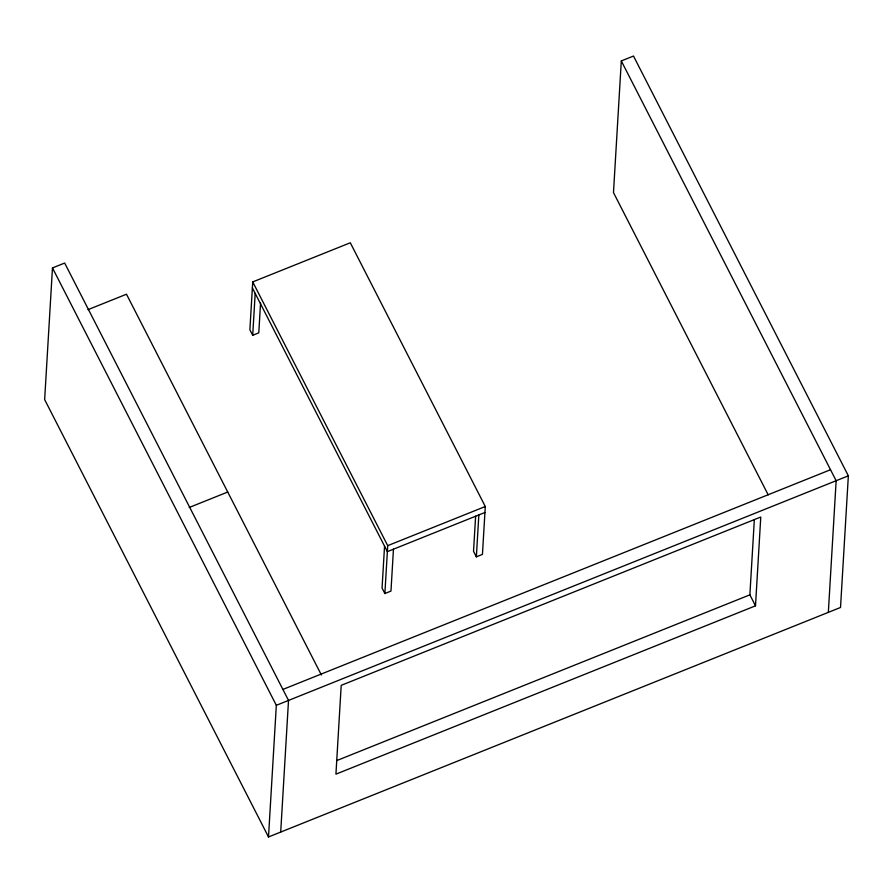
<?xml version="1.0" encoding="UTF-8"?>
<svg xmlns="http://www.w3.org/2000/svg" width="893" height="893" viewBox="0 0 893 893"><rect width="100%" height="100%" fill="white"/><g stroke="black" fill="none" stroke-linecap="round" stroke-linejoin="round"><path stroke-width="1.34" d="M280.703 832.075L288.517 700.413L64.664 263.044L52.475 267.933L44.65 399.595L268.503 836.964L840.525 607.474L848.35 475.824L633.494 56.036L621.305 60.925L613.48 192.587L768.181 494.845M475.623 516.21L473.536 551.338L476.349 556.83L482.443 554.386L485.29 506.51L350.302 242.773L252.73 281.92L249.884 329.796L252.697 335.288L258.791 332.843L260.555 303.107M252.697 335.288L255.186 293.395M268.503 836.964L276.328 705.314L52.475 267.933M384.548 546.148L382.059 588.04L384.872 593.532L390.967 591.088L393.456 549.195M384.872 593.532L387.718 545.656L252.73 281.92M476.349 556.83L478.838 514.948M755.5 605.822L760.769 517.025L341.204 685.344L335.935 774.153L755.5 605.822L749.874 594.838L754.328 519.905M828.336 612.375L836.149 480.713L621.305 60.925M87.983 309.67L126.493 294.221L321.38 674.996M189.216 507.481L227.737 492.021M387.718 545.656L485.29 506.51M484.932 512.493L387.361 551.64L252.373 287.903M282.902 689.429L830.523 469.729M276.328 705.314L848.35 475.824M336.784 760.568L749.874 594.838"/></g></svg>
